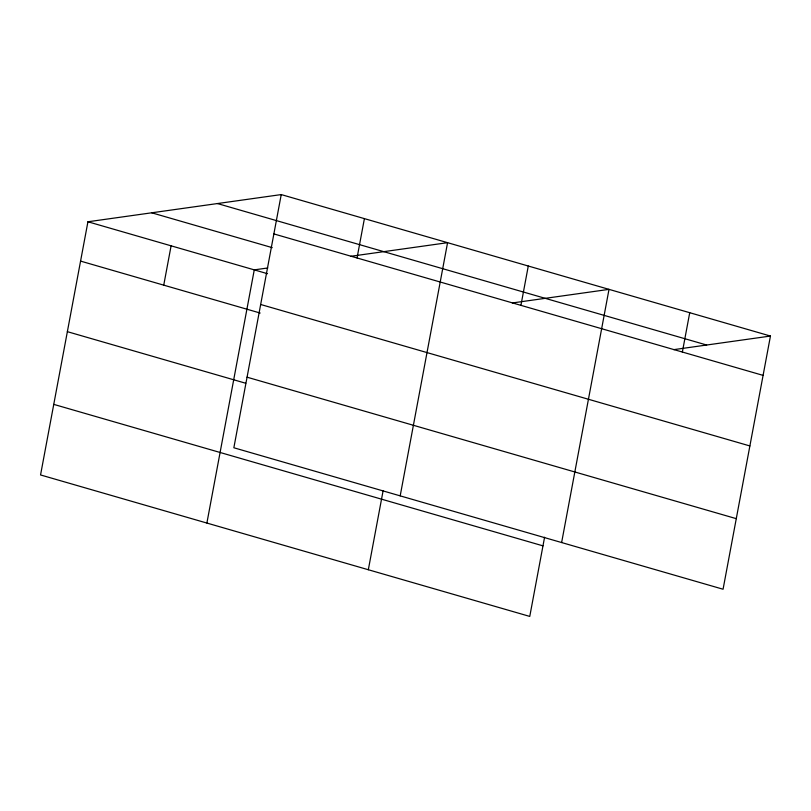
<?xml version="1.0" encoding="UTF-8"?>
<svg xmlns="http://www.w3.org/2000/svg" width="811" height="811" viewBox="0 0 811 811"><rect width="100%" height="100%" fill="white"/><g stroke="black" fill="none" stroke-linecap="round" stroke-linejoin="round"><path stroke-width="1.22" d="M281.235 194.579L233.852 447.763L723.067 589.232L770.45 336.048L281.235 194.579L87.933 221.768L40.55 474.952L529.765 616.421L544.587 537.227M163.741 285.148L171.101 245.824M206.886 523.044L254.269 269.87L267.762 267.975M357.043 257.959L364.403 218.635M368.326 569.738L383.147 490.533M400.188 495.856L447.571 242.682L350.92 256.276M520.926 305.352L528.285 266.028M561.628 542.539L609.01 289.365L512.359 302.959M682.365 352.035L689.725 312.711M673.799 349.642L770.45 336.048M217.449 203.551L706.655 345.02M273.875 233.913L763.09 375.381M151.718 212.796L272.253 247.649M87.933 221.768L267.518 273.702M260.666 304.48L749.881 445.949M80.573 261.101L260.159 313.036M247.061 377.186L736.276 518.655M67.364 331.669L245.743 383.258M53.759 404.375L542.975 545.854"/></g></svg>
